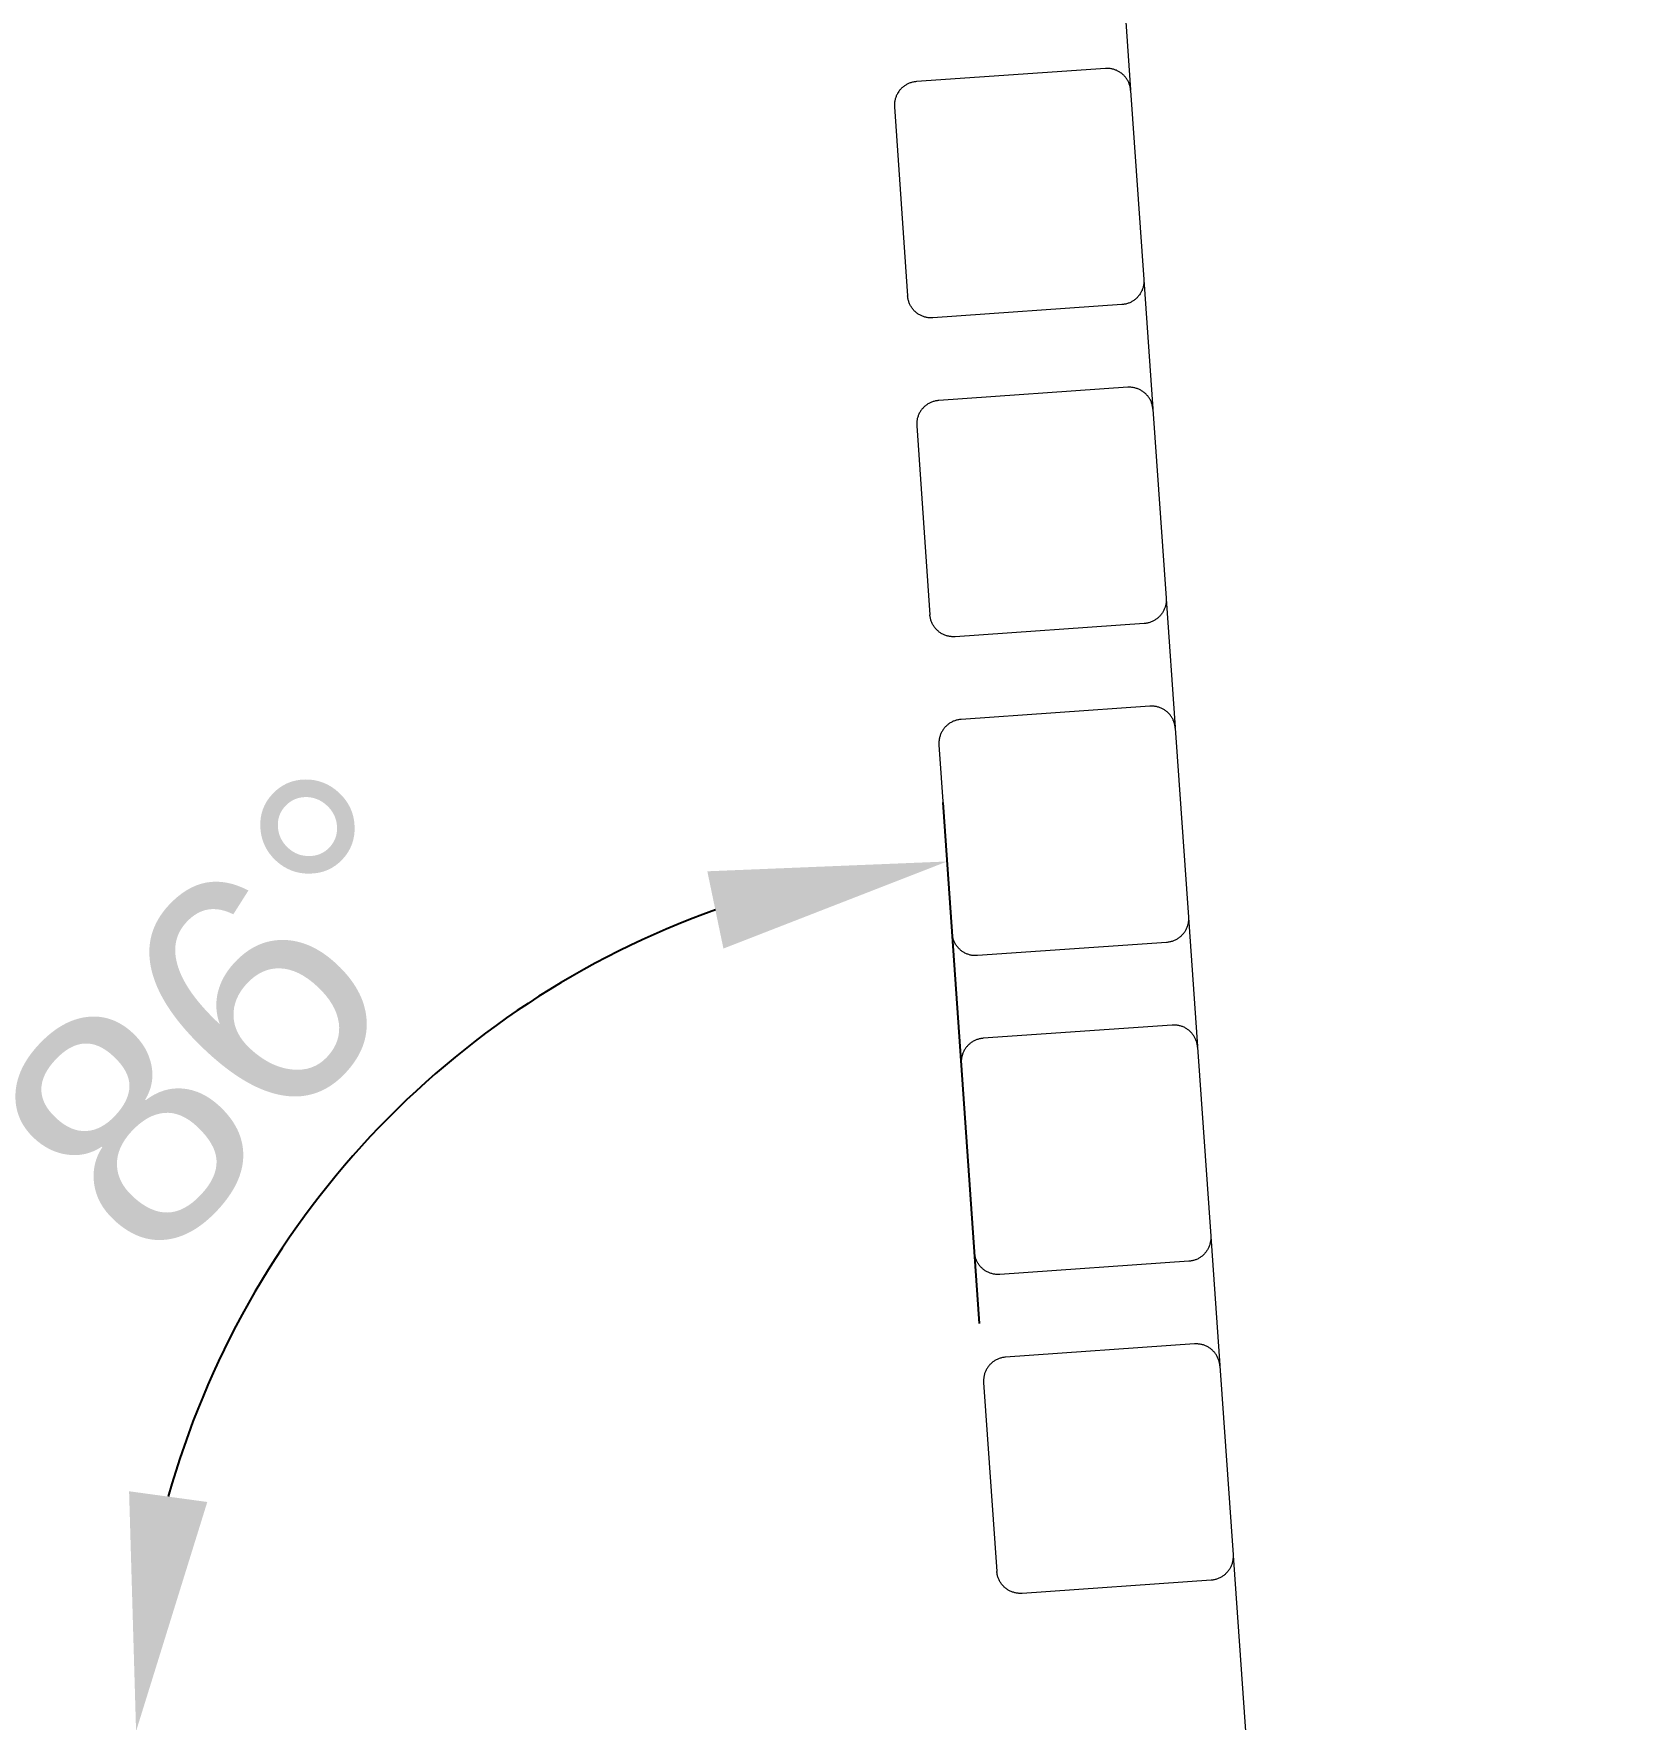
# Model space of a CAD drawing. Header units: millimetres. Extents: x -92 to 3826, y 8 to 2374.
# Drawn here: x 920 to 1190, y 1211 to 1495.7 of the extents above; entities that cross this region are included whole.
import ezdxf

# ---------------------------------------------------------------- set-up
doc = ezdxf.new("R2010")
doc.units = ezdxf.units.MM
doc.layers.add('ZANO_R', color=7, linetype='Continuous', lineweight=0)
doc.layers.add('ZANO_W', color=1, linetype='Continuous', lineweight=0)
doc.styles.add('Arial', font='arial.ttf')
doc.styles.get("Standard").update_dxf_attribs({"font": 'ARIALUNI.TTF'})
doc.dimstyles.new('pl i ang', dxfattribs={"dimtxt": 50, "dimasz": 50, "dimexe": 1.25, "dimexo": 0.625, "dimgap": 10, "dimtad": 1, "dimtoh": 1, "dimtxsty": 'Standard', "dimcen": 2.5, "dimclrd": 1, "dimclre": 1, "dimclrt": 1, "dimadec": 0, "dimazin": 0, "dimtfac": 1, "dimtmove": 0, "dimatfit": 3, "dimfxl": 1, "dimarcsym": 1})

# ---------------------------------------------------------------- blocks, each defined once
blk = doc.blocks.new('*D388')
at = {"layer": 'ZANO_W', "color": 1, "lineweight": -2}
blk.add_line((1079.71, 1277.83), (1073.56, 1365.83), dxfattribs=at)
blk.add_arc((1084.53, 1208.93), 147.28, 109.6091, 164.3909, dxfattribs=at)
at = {"layer": 'ZANO_W', "color": 1}
for points in [[(1036.46, 1341.15), (1033.74, 1354.2), (1074.25, 1355.86)], [(936.07, 1249.47), (949.28, 1247.66), (937.25, 1208.93)]]:
    blk.add_solid(points, dxfattribs=at)
at = {"layer": 'ZANO_W', "color": 1, "insert": (954.37, 1330.3), "char_height": 40, "attachment_point": 5, "rotation": 47, "style": 'Arial'}
blk.add_mtext('86%%d', dxfattribs=at)

msp = doc.modelspace()

# ---------------------------------------------------------------- linework, layer by layer
at = {"layer": 'ZANO_R'}
for p, q in [((1103.71, 1507.98), (1105.24, 1486.21)), ((1100.97, 1489.83), (1069.05, 1487.6)), ((1101.11, 1489.84), (1100.97, 1489.83)), ((1101.25, 1489.84), (1101.11, 1489.84)), ((1101.38, 1489.84), (1101.25, 1489.84)), ((1101.52, 1489.83), (1101.38, 1489.84)), ((1101.66, 1489.82), (1101.52, 1489.83)), ((1101.79, 1489.8), (1101.66, 1489.82)), ((1101.93, 1489.78), (1101.79, 1489.8)), ((1102.06, 1489.76), (1101.93, 1489.78)), ((1102.19, 1489.73), (1102.06, 1489.76)), ((1102.33, 1489.69), (1102.19, 1489.73)), ((1102.46, 1489.65), (1102.33, 1489.69)), ((1102.59, 1489.61), (1102.46, 1489.65)), ((1102.71, 1489.56), (1102.59, 1489.61)), ((1102.84, 1489.51), (1102.71, 1489.56)), ((1102.97, 1489.45), (1102.84, 1489.51)), ((1103.09, 1489.39), (1102.97, 1489.45)), ((1103.21, 1489.33), (1103.09, 1489.39)), ((1103.33, 1489.26), (1103.21, 1489.33)), ((1103.44, 1489.19), (1103.33, 1489.26)), ((1066.5, 1486.43), (1066.4, 1486.33)), ((1066.6, 1486.53), (1066.5, 1486.43)), ((1066.7, 1486.62), (1066.6, 1486.53)), ((1066.8, 1486.71), (1066.7, 1486.62)), ((1066.91, 1486.79), (1066.8, 1486.71)), ((1067.02, 1486.87), (1066.91, 1486.79)), ((1067.13, 1486.95), (1067.02, 1486.87)), ((1067.25, 1487.02), (1067.13, 1486.95)), ((1067.37, 1487.09), (1067.25, 1487.02)), ((1067.49, 1487.15), (1067.37, 1487.09)), ((1067.61, 1487.22), (1067.49, 1487.15)), ((1067.73, 1487.27), (1067.61, 1487.22)), ((1067.86, 1487.33), (1067.73, 1487.27)), ((1067.99, 1487.37), (1067.86, 1487.33)), ((1068.12, 1487.42), (1067.99, 1487.37)), ((1068.25, 1487.46), (1068.12, 1487.42)), ((1068.38, 1487.49), (1068.25, 1487.46)), ((1068.51, 1487.52), (1068.38, 1487.49)), ((1068.65, 1487.55), (1068.51, 1487.52)), ((1068.78, 1487.57), (1068.65, 1487.55)), ((1068.92, 1487.58), (1068.78, 1487.57)), ((1069.05, 1487.6), (1068.92, 1487.58)), ((1103.55, 1489.11), (1103.44, 1489.19)), ((1103.67, 1489.03), (1103.55, 1489.11)), ((1103.77, 1488.95), (1103.67, 1489.03)), ((1103.88, 1488.86), (1103.77, 1488.95)), ((1103.98, 1488.77), (1103.88, 1488.86)), ((1104.08, 1488.67), (1103.98, 1488.77)), ((1104.17, 1488.57), (1104.08, 1488.67)), ((1104.26, 1488.47), (1104.17, 1488.57)), ((1104.35, 1488.37), (1104.26, 1488.47)), ((1104.44, 1488.26), (1104.35, 1488.37)), ((1104.52, 1488.15), (1104.44, 1488.26)), ((1104.59, 1488.04), (1104.52, 1488.15)), ((1104.67, 1487.92), (1104.59, 1488.04)), ((1104.74, 1487.8), (1104.67, 1487.92)), ((1104.8, 1487.68), (1104.74, 1487.8)), ((1104.86, 1487.56), (1104.8, 1487.68)), ((1104.92, 1487.44), (1104.86, 1487.56)), ((1104.97, 1487.31), (1104.92, 1487.44)), ((1105.02, 1487.18), (1104.97, 1487.31)), ((1105.06, 1487.05), (1105.02, 1487.18)), ((1105.1, 1486.92), (1105.06, 1487.05)), ((1105.14, 1486.79), (1105.1, 1486.92)), ((1105.17, 1486.66), (1105.14, 1486.79)), ((1105.19, 1486.52), (1105.17, 1486.66)), ((1105.22, 1486.39), (1105.19, 1486.52)), ((1105.23, 1486.25), (1105.22, 1486.39)), ((1065.34, 1483.87), (1065.33, 1483.74)), ((1065.33, 1483.74), (1065.33, 1483.6)), ((1065.33, 1483.6), (1065.33, 1483.46)), ((1065.35, 1484.01), (1065.34, 1483.87)), ((1065.37, 1484.14), (1065.35, 1484.01)), ((1065.39, 1484.28), (1065.37, 1484.14)), ((1065.41, 1484.41), (1065.39, 1484.28)), ((1065.44, 1484.55), (1065.41, 1484.41)), ((1065.48, 1484.68), (1065.44, 1484.55)), ((1065.52, 1484.81), (1065.48, 1484.68)), ((1065.56, 1484.94), (1065.52, 1484.81)), ((1065.61, 1485.07), (1065.56, 1484.94)), ((1065.66, 1485.19), (1065.61, 1485.07)), ((1065.72, 1485.32), (1065.66, 1485.19)), ((1065.78, 1485.44), (1065.72, 1485.32)), ((1065.84, 1485.56), (1065.78, 1485.44)), ((1065.91, 1485.68), (1065.84, 1485.56)), ((1065.98, 1485.79), (1065.91, 1485.68)), ((1066.06, 1485.91), (1065.98, 1485.79)), ((1066.14, 1486.02), (1066.06, 1485.91)), ((1066.22, 1486.13), (1066.14, 1486.02)), ((1066.31, 1486.23), (1066.22, 1486.13)), ((1066.4, 1486.33), (1066.31, 1486.23)), ((1105.24, 1486.12), (1105.23, 1486.25)), ((1105.24, 1486.12), (1107.48, 1454.2)), ((1065.33, 1483.46), (1065.34, 1483.33)), ((1065.34, 1483.33), (1067.57, 1451.41)), ((1107.1, 1452.2), (1107.04, 1452.08)), ((1107.16, 1452.33), (1107.1, 1452.2)), ((1107.21, 1452.45), (1107.16, 1452.33)), ((1107.26, 1452.58), (1107.21, 1452.45)), ((1107.3, 1452.71), (1107.26, 1452.58)), ((1107.34, 1452.84), (1107.3, 1452.71)), ((1107.37, 1452.98), (1107.34, 1452.84)), ((1107.4, 1453.11), (1107.37, 1452.98)), ((1107.43, 1453.24), (1107.4, 1453.11)), ((1107.45, 1453.38), (1107.43, 1453.24)), ((1107.46, 1453.51), (1107.45, 1453.38)), ((1107.48, 1453.65), (1107.46, 1453.51)), ((1107.48, 1454.2), (1107.48, 1454.06)), ((1107.48, 1454.11), (1109, 1432.34)), ((1107.48, 1454.06), (1107.49, 1453.92)), ((1107.49, 1453.92), (1107.48, 1453.79)), ((1107.48, 1453.79), (1107.48, 1453.65)), ((1067.58, 1451.27), (1067.57, 1451.41)), ((1067.6, 1451.13), (1067.58, 1451.27)), ((1067.62, 1451), (1067.6, 1451.13)), ((1067.65, 1450.86), (1067.62, 1451)), ((1067.68, 1450.73), (1067.65, 1450.86)), ((1067.71, 1450.6), (1067.68, 1450.73)), ((1067.75, 1450.47), (1067.71, 1450.6)), ((1067.8, 1450.34), (1067.75, 1450.47)), ((1067.84, 1450.21), (1067.8, 1450.34)), ((1067.9, 1450.08), (1067.84, 1450.21)), ((1067.95, 1449.96), (1067.9, 1450.08)), ((1068.01, 1449.84), (1067.95, 1449.96)), ((1068.08, 1449.72), (1068.01, 1449.84)), ((1068.15, 1449.6), (1068.08, 1449.72)), ((1068.22, 1449.49), (1068.15, 1449.6)), ((1068.3, 1449.37), (1068.22, 1449.49)), ((1068.38, 1449.26), (1068.3, 1449.37)), ((1103.76, 1449.93), (1071.84, 1447.69)), ((1103.9, 1449.94), (1103.76, 1449.93)), ((1104.04, 1449.95), (1103.9, 1449.94)), ((1104.17, 1449.98), (1104.04, 1449.95)), ((1104.31, 1450), (1104.17, 1449.98)), ((1104.44, 1450.03), (1104.31, 1450)), ((1104.57, 1450.07), (1104.44, 1450.03)), ((1104.7, 1450.11), (1104.57, 1450.07)), ((1104.83, 1450.15), (1104.7, 1450.11)), ((1104.96, 1450.2), (1104.83, 1450.15)), ((1105.08, 1450.25), (1104.96, 1450.2)), ((1105.21, 1450.31), (1105.08, 1450.25)), ((1105.33, 1450.37), (1105.21, 1450.31)), ((1105.45, 1450.43), (1105.33, 1450.37)), ((1105.57, 1450.5), (1105.45, 1450.43)), ((1105.68, 1450.57), (1105.57, 1450.5)), ((1105.8, 1450.65), (1105.68, 1450.57)), ((1105.91, 1450.73), (1105.8, 1450.65)), ((1106.01, 1450.82), (1105.91, 1450.73)), ((1106.12, 1450.91), (1106.01, 1450.82)), ((1106.22, 1451), (1106.12, 1450.91)), ((1106.32, 1451.09), (1106.22, 1451)), ((1106.41, 1451.19), (1106.32, 1451.09)), ((1106.5, 1451.29), (1106.41, 1451.19)), ((1106.59, 1451.4), (1106.5, 1451.29)), ((1106.68, 1451.5), (1106.59, 1451.4)), ((1106.76, 1451.61), (1106.68, 1451.5)), ((1106.83, 1451.73), (1106.76, 1451.61)), ((1106.91, 1451.84), (1106.83, 1451.73)), ((1106.97, 1451.96), (1106.91, 1451.84)), ((1107.04, 1452.08), (1106.97, 1451.96)), ((1068.46, 1449.16), (1068.38, 1449.26)), ((1068.55, 1449.05), (1068.46, 1449.16)), ((1068.64, 1448.95), (1068.55, 1449.05)), ((1068.74, 1448.85), (1068.64, 1448.95)), ((1068.84, 1448.76), (1068.74, 1448.85)), ((1068.94, 1448.67), (1068.84, 1448.76)), ((1069.04, 1448.58), (1068.94, 1448.67)), ((1069.15, 1448.49), (1069.04, 1448.58)), ((1069.26, 1448.41), (1069.15, 1448.49)), ((1069.37, 1448.34), (1069.26, 1448.41)), ((1069.49, 1448.26), (1069.37, 1448.34)), ((1069.61, 1448.19), (1069.49, 1448.26)), ((1069.73, 1448.13), (1069.61, 1448.19)), ((1069.85, 1448.07), (1069.73, 1448.13)), ((1069.98, 1448.01), (1069.85, 1448.07)), ((1070.1, 1447.96), (1069.98, 1448.01)), ((1070.23, 1447.91), (1070.1, 1447.96)), ((1070.36, 1447.87), (1070.23, 1447.91)), ((1070.49, 1447.83), (1070.36, 1447.87)), ((1070.62, 1447.8), (1070.49, 1447.83)), ((1070.76, 1447.77), (1070.62, 1447.8)), ((1070.89, 1447.74), (1070.76, 1447.77)), ((1071.02, 1447.72), (1070.89, 1447.74)), ((1071.16, 1447.7), (1071.02, 1447.72)), ((1071.3, 1447.69), (1071.16, 1447.7)), ((1071.43, 1447.69), (1071.3, 1447.69)), ((1071.57, 1447.68), (1071.43, 1447.69)), ((1071.71, 1447.69), (1071.57, 1447.68)), ((1071.84, 1447.69), (1071.71, 1447.69)), ((1104.74, 1435.96), (1072.82, 1433.73)), ((1104.88, 1435.97), (1104.74, 1435.96)), ((1105.01, 1435.97), (1104.88, 1435.97)), ((1105.15, 1435.97), (1105.01, 1435.97)), ((1105.29, 1435.96), (1105.15, 1435.97)), ((1105.42, 1435.95), (1105.29, 1435.96)), ((1105.56, 1435.93), (1105.42, 1435.95)), ((1105.69, 1435.91), (1105.56, 1435.93)), ((1105.83, 1435.89), (1105.69, 1435.91)), ((1105.96, 1435.86), (1105.83, 1435.89)), ((1106.09, 1435.82), (1105.96, 1435.86)), ((1106.22, 1435.78), (1106.09, 1435.82)), ((1106.35, 1435.74), (1106.22, 1435.78)), ((1106.48, 1435.69), (1106.35, 1435.74)), ((1106.61, 1435.64), (1106.48, 1435.69)), ((1106.73, 1435.58), (1106.61, 1435.64)), ((1106.85, 1435.52), (1106.73, 1435.58)), ((1106.98, 1435.46), (1106.85, 1435.52)), ((1107.09, 1435.39), (1106.98, 1435.46)), ((1107.21, 1435.32), (1107.09, 1435.39)), ((1107.32, 1435.24), (1107.21, 1435.32)), ((1107.43, 1435.16), (1107.32, 1435.24)), ((1107.54, 1435.08), (1107.43, 1435.16)), ((1070.08, 1432.36), (1069.99, 1432.26)), ((1070.17, 1432.46), (1070.08, 1432.36)), ((1070.27, 1432.56), (1070.17, 1432.46)), ((1070.36, 1432.66), (1070.27, 1432.56)), ((1070.46, 1432.75), (1070.36, 1432.66)), ((1070.57, 1432.84), (1070.46, 1432.75)), ((1070.68, 1432.92), (1070.57, 1432.84)), ((1070.79, 1433), (1070.68, 1432.92)), ((1070.9, 1433.08), (1070.79, 1433)), ((1071.01, 1433.15), (1070.9, 1433.08)), ((1071.13, 1433.22), (1071.01, 1433.15)), ((1071.25, 1433.29), (1071.13, 1433.22)), ((1071.37, 1433.35), (1071.25, 1433.29)), ((1071.5, 1433.4), (1071.37, 1433.35)), ((1071.62, 1433.46), (1071.5, 1433.4)), ((1071.75, 1433.5), (1071.62, 1433.46)), ((1071.88, 1433.55), (1071.75, 1433.5)), ((1072.01, 1433.59), (1071.88, 1433.55)), ((1072.14, 1433.62), (1072.01, 1433.59)), ((1072.28, 1433.65), (1072.14, 1433.62)), ((1072.41, 1433.68), (1072.28, 1433.65)), ((1072.55, 1433.7), (1072.41, 1433.68)), ((1072.68, 1433.72), (1072.55, 1433.7)), ((1072.82, 1433.73), (1072.68, 1433.72)), ((1107.64, 1434.99), (1107.54, 1435.08)), ((1107.75, 1434.9), (1107.64, 1434.99)), ((1107.84, 1434.8), (1107.75, 1434.9)), ((1107.94, 1434.7), (1107.84, 1434.8)), ((1108.03, 1434.6), (1107.94, 1434.7)), ((1108.12, 1434.5), (1108.03, 1434.6)), ((1108.2, 1434.39), (1108.12, 1434.5)), ((1108.28, 1434.28), (1108.2, 1434.39)), ((1108.36, 1434.17), (1108.28, 1434.28)), ((1108.43, 1434.05), (1108.36, 1434.17)), ((1108.5, 1433.94), (1108.43, 1434.05)), ((1108.57, 1433.82), (1108.5, 1433.94)), ((1108.63, 1433.69), (1108.57, 1433.82)), ((1108.69, 1433.57), (1108.63, 1433.69)), ((1108.74, 1433.44), (1108.69, 1433.57)), ((1108.79, 1433.32), (1108.74, 1433.44)), ((1108.83, 1433.19), (1108.79, 1433.32)), ((1108.87, 1433.05), (1108.83, 1433.19)), ((1108.9, 1432.92), (1108.87, 1433.05)), ((1108.94, 1432.79), (1108.9, 1432.92)), ((1108.96, 1432.66), (1108.94, 1432.79)), ((1108.98, 1432.52), (1108.96, 1432.66)), ((1109, 1432.38), (1108.98, 1432.52)), ((1109.01, 1432.25), (1109, 1432.38)), ((1069.11, 1430), (1069.1, 1429.87)), ((1069.1, 1429.87), (1069.1, 1429.73)), ((1069.1, 1429.73), (1069.1, 1429.6)), ((1069.1, 1429.6), (1069.11, 1429.46)), ((1069.12, 1430.14), (1069.11, 1430)), ((1069.11, 1429.46), (1071.34, 1397.54)), ((1069.13, 1430.28), (1069.12, 1430.14)), ((1069.16, 1430.41), (1069.13, 1430.28)), ((1069.18, 1430.55), (1069.16, 1430.41)), ((1069.21, 1430.68), (1069.18, 1430.55)), ((1069.24, 1430.81), (1069.21, 1430.68)), ((1069.28, 1430.94), (1069.24, 1430.81)), ((1069.33, 1431.07), (1069.28, 1430.94)), ((1069.37, 1431.2), (1069.33, 1431.07)), ((1069.43, 1431.33), (1069.37, 1431.2)), ((1069.48, 1431.45), (1069.43, 1431.33)), ((1069.54, 1431.57), (1069.48, 1431.45)), ((1069.61, 1431.69), (1069.54, 1431.57)), ((1069.68, 1431.81), (1069.61, 1431.69)), ((1069.75, 1431.93), (1069.68, 1431.81)), ((1069.83, 1432.04), (1069.75, 1431.93)), ((1069.91, 1432.15), (1069.83, 1432.04)), ((1069.99, 1432.26), (1069.91, 1432.15)), ((1109.01, 1432.25), (1111.24, 1400.33)), ((1110.81, 1398.21), (1110.74, 1398.09)), ((1110.87, 1398.34), (1110.81, 1398.21)), ((1110.92, 1398.46), (1110.87, 1398.34)), ((1110.98, 1398.59), (1110.92, 1398.46)), ((1111.02, 1398.71), (1110.98, 1398.59)), ((1111.07, 1398.84), (1111.02, 1398.71)), ((1111.11, 1398.97), (1111.07, 1398.84)), ((1111.14, 1399.11), (1111.11, 1398.97)), ((1111.17, 1399.24), (1111.14, 1399.11)), ((1111.2, 1399.37), (1111.17, 1399.24)), ((1111.22, 1399.51), (1111.2, 1399.37)), ((1111.23, 1399.64), (1111.22, 1399.51)), ((1111.24, 1399.78), (1111.23, 1399.64)), ((1111.24, 1400.33), (1111.25, 1400.19)), ((1111.25, 1399.92), (1111.24, 1399.78)), ((1111.25, 1400.24), (1112.77, 1378.47)), ((1111.25, 1400.19), (1111.25, 1400.05)), ((1111.25, 1400.05), (1111.25, 1399.92)), ((1071.35, 1397.4), (1071.34, 1397.54)), ((1071.37, 1397.26), (1071.35, 1397.4)), ((1071.39, 1397.13), (1071.37, 1397.26)), ((1071.42, 1397), (1071.39, 1397.13)), ((1071.45, 1396.86), (1071.42, 1397)), ((1071.48, 1396.73), (1071.45, 1396.86)), ((1071.52, 1396.6), (1071.48, 1396.73)), ((1071.56, 1396.47), (1071.52, 1396.6)), ((1071.61, 1396.34), (1071.56, 1396.47)), ((1071.66, 1396.22), (1071.61, 1396.34)), ((1071.72, 1396.09), (1071.66, 1396.22)), ((1071.78, 1395.97), (1071.72, 1396.09)), ((1071.85, 1395.85), (1071.78, 1395.97)), ((1071.92, 1395.73), (1071.85, 1395.85)), ((1071.99, 1395.62), (1071.92, 1395.73)), ((1072.07, 1395.5), (1071.99, 1395.62)), ((1072.15, 1395.39), (1072.07, 1395.5)), ((1072.23, 1395.29), (1072.15, 1395.39)), ((1072.32, 1395.18), (1072.23, 1395.29)), ((1107.53, 1396.06), (1075.61, 1393.83)), ((1107.67, 1396.07), (1107.53, 1396.06)), ((1107.8, 1396.09), (1107.67, 1396.07)), ((1107.94, 1396.11), (1107.8, 1396.09)), ((1108.07, 1396.13), (1107.94, 1396.11)), ((1108.21, 1396.16), (1108.07, 1396.13)), ((1108.34, 1396.2), (1108.21, 1396.16)), ((1108.47, 1396.24), (1108.34, 1396.2)), ((1108.6, 1396.28), (1108.47, 1396.24)), ((1108.73, 1396.33), (1108.6, 1396.28)), ((1108.85, 1396.38), (1108.73, 1396.33)), ((1108.98, 1396.44), (1108.85, 1396.38)), ((1109.1, 1396.5), (1108.98, 1396.44)), ((1109.22, 1396.56), (1109.1, 1396.5)), ((1109.34, 1396.63), (1109.22, 1396.56)), ((1109.45, 1396.71), (1109.34, 1396.63)), ((1109.56, 1396.78), (1109.45, 1396.71)), ((1109.67, 1396.86), (1109.56, 1396.78)), ((1109.78, 1396.95), (1109.67, 1396.86)), ((1109.89, 1397.04), (1109.78, 1396.95)), ((1109.99, 1397.13), (1109.89, 1397.04)), ((1110.08, 1397.22), (1109.99, 1397.13)), ((1110.18, 1397.32), (1110.08, 1397.22)), ((1110.27, 1397.42), (1110.18, 1397.32)), ((1110.36, 1397.53), (1110.27, 1397.42)), ((1110.44, 1397.64), (1110.36, 1397.53)), ((1110.52, 1397.75), (1110.44, 1397.64)), ((1110.6, 1397.86), (1110.52, 1397.75)), ((1110.67, 1397.97), (1110.6, 1397.86)), ((1110.74, 1398.09), (1110.67, 1397.97)), ((1072.41, 1395.08), (1072.32, 1395.18)), ((1072.51, 1394.98), (1072.41, 1395.08)), ((1072.6, 1394.89), (1072.51, 1394.98)), ((1072.71, 1394.8), (1072.6, 1394.89)), ((1072.81, 1394.71), (1072.71, 1394.8)), ((1072.92, 1394.62), (1072.81, 1394.71)), ((1073.03, 1394.54), (1072.92, 1394.62)), ((1073.14, 1394.47), (1073.03, 1394.54)), ((1073.26, 1394.39), (1073.14, 1394.47)), ((1073.37, 1394.33), (1073.26, 1394.39)), ((1073.5, 1394.26), (1073.37, 1394.33)), ((1073.62, 1394.2), (1073.5, 1394.26)), ((1073.74, 1394.14), (1073.62, 1394.2)), ((1073.87, 1394.09), (1073.74, 1394.14)), ((1074, 1394.04), (1073.87, 1394.09)), ((1074.13, 1394), (1074, 1394.04)), ((1074.26, 1393.96), (1074.13, 1394)), ((1074.39, 1393.93), (1074.26, 1393.96)), ((1074.52, 1393.9), (1074.39, 1393.93)), ((1074.66, 1393.87), (1074.52, 1393.9)), ((1074.79, 1393.85), (1074.66, 1393.87)), ((1074.93, 1393.84), (1074.79, 1393.85)), ((1075.06, 1393.82), (1074.93, 1393.84)), ((1075.2, 1393.82), (1075.06, 1393.82)), ((1075.34, 1393.82), (1075.2, 1393.82)), ((1075.47, 1393.82), (1075.34, 1393.82)), ((1075.61, 1393.83), (1075.47, 1393.82)), ((1108.51, 1382.09), (1076.59, 1379.86)), ((1108.64, 1382.1), (1108.51, 1382.09)), ((1108.78, 1382.1), (1108.64, 1382.1)), ((1108.92, 1382.1), (1108.78, 1382.1)), ((1109.05, 1382.09), (1108.92, 1382.1)), ((1109.19, 1382.08), (1109.05, 1382.09)), ((1109.33, 1382.06), (1109.19, 1382.08)), ((1109.46, 1382.04), (1109.33, 1382.06)), ((1109.59, 1382.02), (1109.46, 1382.04)), ((1109.73, 1381.99), (1109.59, 1382.02)), ((1109.86, 1381.95), (1109.73, 1381.99)), ((1109.99, 1381.92), (1109.86, 1381.95)), ((1110.12, 1381.87), (1109.99, 1381.92)), ((1110.25, 1381.82), (1110.12, 1381.87)), ((1110.37, 1381.77), (1110.25, 1381.82)), ((1110.5, 1381.72), (1110.37, 1381.77)), ((1110.62, 1381.66), (1110.5, 1381.72)), ((1110.74, 1381.59), (1110.62, 1381.66)), ((1110.86, 1381.52), (1110.74, 1381.59)), ((1110.98, 1381.45), (1110.86, 1381.52)), ((1111.09, 1381.37), (1110.98, 1381.45)), ((1111.2, 1381.29), (1111.09, 1381.37)), ((1111.31, 1381.21), (1111.2, 1381.29)), ((1111.41, 1381.12), (1111.31, 1381.21)), ((1111.51, 1381.03), (1111.41, 1381.12)), ((1111.61, 1380.93), (1111.51, 1381.03)), ((1073.59, 1378.17), (1073.52, 1378.06)), ((1073.67, 1378.28), (1073.59, 1378.17)), ((1073.76, 1378.39), (1073.67, 1378.28)), ((1073.85, 1378.49), (1073.76, 1378.39)), ((1073.94, 1378.59), (1073.85, 1378.49)), ((1074.03, 1378.69), (1073.94, 1378.59)), ((1074.13, 1378.79), (1074.03, 1378.69)), ((1074.23, 1378.88), (1074.13, 1378.79)), ((1074.34, 1378.97), (1074.23, 1378.88)), ((1074.44, 1379.05), (1074.34, 1378.97)), ((1074.55, 1379.13), (1074.44, 1379.05)), ((1074.67, 1379.21), (1074.55, 1379.13)), ((1074.78, 1379.28), (1074.67, 1379.21)), ((1074.9, 1379.35), (1074.78, 1379.28)), ((1075.02, 1379.42), (1074.9, 1379.35)), ((1075.14, 1379.48), (1075.02, 1379.42)), ((1075.27, 1379.54), (1075.14, 1379.48)), ((1075.39, 1379.59), (1075.27, 1379.54)), ((1075.52, 1379.64), (1075.39, 1379.59)), ((1075.65, 1379.68), (1075.52, 1379.64)), ((1075.78, 1379.72), (1075.65, 1379.68)), ((1075.91, 1379.75), (1075.78, 1379.72)), ((1076.05, 1379.78), (1075.91, 1379.75)), ((1076.18, 1379.81), (1076.05, 1379.78)), ((1076.31, 1379.83), (1076.18, 1379.81)), ((1076.45, 1379.85), (1076.31, 1379.83)), ((1076.59, 1379.86), (1076.45, 1379.85)), ((1111.71, 1380.84), (1111.61, 1380.93)), ((1111.8, 1380.73), (1111.71, 1380.84)), ((1111.89, 1380.63), (1111.8, 1380.73)), ((1111.97, 1380.52), (1111.89, 1380.63)), ((1112.05, 1380.41), (1111.97, 1380.52)), ((1112.13, 1380.3), (1112.05, 1380.41)), ((1112.2, 1380.18), (1112.13, 1380.3)), ((1112.27, 1380.07), (1112.2, 1380.18)), ((1112.34, 1379.95), (1112.27, 1380.07)), ((1112.4, 1379.82), (1112.34, 1379.95)), ((1112.45, 1379.7), (1112.4, 1379.82)), ((1112.51, 1379.57), (1112.45, 1379.7)), ((1112.55, 1379.45), (1112.51, 1379.57)), ((1112.6, 1379.32), (1112.55, 1379.45)), ((1112.64, 1379.19), (1112.6, 1379.32)), ((1112.67, 1379.05), (1112.64, 1379.19)), ((1112.7, 1378.92), (1112.67, 1379.05)), ((1112.73, 1378.79), (1112.7, 1378.92)), ((1112.75, 1378.65), (1112.73, 1378.79)), ((1112.77, 1378.52), (1112.75, 1378.65)), ((1112.78, 1378.38), (1112.77, 1378.52)), ((1112.78, 1378.38), (1115.01, 1346.46)), ((1072.87, 1376), (1072.86, 1375.86)), ((1072.86, 1375.86), (1072.87, 1375.73)), ((1072.89, 1376.27), (1072.87, 1376.14)), ((1072.87, 1376.14), (1072.87, 1376)), ((1072.87, 1375.73), (1072.87, 1375.59)), ((1072.87, 1375.59), (1075.11, 1343.67)), ((1072.9, 1376.41), (1072.89, 1376.27)), ((1072.92, 1376.54), (1072.9, 1376.41)), ((1072.95, 1376.68), (1072.92, 1376.54)), ((1072.98, 1376.81), (1072.95, 1376.68)), ((1073.01, 1376.94), (1072.98, 1376.81)), ((1073.05, 1377.07), (1073.01, 1376.94)), ((1073.09, 1377.2), (1073.05, 1377.07)), ((1073.14, 1377.33), (1073.09, 1377.2)), ((1073.19, 1377.46), (1073.14, 1377.33)), ((1073.25, 1377.58), (1073.19, 1377.46)), ((1073.31, 1377.7), (1073.25, 1377.58)), ((1073.38, 1377.82), (1073.31, 1377.7)), ((1073.44, 1377.94), (1073.38, 1377.82)), ((1073.52, 1378.06), (1073.44, 1377.94)), ((1114.44, 1344.11), (1114.37, 1343.99)), ((1114.51, 1344.22), (1114.44, 1344.11)), ((1114.57, 1344.34), (1114.51, 1344.22)), ((1114.63, 1344.47), (1114.57, 1344.34)), ((1114.69, 1344.59), (1114.63, 1344.47)), ((1114.74, 1344.72), (1114.69, 1344.59)), ((1114.79, 1344.85), (1114.74, 1344.72)), ((1114.83, 1344.98), (1114.79, 1344.85)), ((1114.87, 1345.11), (1114.83, 1344.98)), ((1114.91, 1345.24), (1114.87, 1345.11)), ((1114.94, 1345.37), (1114.91, 1345.24)), ((1114.96, 1345.51), (1114.94, 1345.37)), ((1114.98, 1345.64), (1114.96, 1345.51)), ((1115, 1345.78), (1114.98, 1345.64)), ((1115.01, 1345.91), (1115, 1345.78)), ((1115.01, 1346.46), (1115.02, 1346.32)), ((1115.02, 1346.05), (1115.01, 1345.91)), ((1115.02, 1346.37), (1116.54, 1324.6)), ((1115.02, 1346.32), (1115.02, 1346.19)), ((1115.02, 1346.19), (1115.02, 1346.05)), ((1075.12, 1343.53), (1075.11, 1343.67)), ((1075.14, 1343.4), (1075.12, 1343.53)), ((1075.16, 1343.26), (1075.14, 1343.4)), ((1075.18, 1343.13), (1075.16, 1343.26)), ((1075.21, 1342.99), (1075.18, 1343.13)), ((1075.25, 1342.86), (1075.21, 1342.99)), ((1075.29, 1342.73), (1075.25, 1342.86)), ((1075.33, 1342.6), (1075.29, 1342.73)), ((1075.38, 1342.47), (1075.33, 1342.6)), ((1075.43, 1342.35), (1075.38, 1342.47)), ((1075.49, 1342.22), (1075.43, 1342.35)), ((1075.55, 1342.1), (1075.49, 1342.22)), ((1075.61, 1341.98), (1075.55, 1342.1)), ((1075.68, 1341.86), (1075.61, 1341.98)), ((1075.76, 1341.75), (1075.68, 1341.86)), ((1075.83, 1341.64), (1075.76, 1341.75)), ((1075.91, 1341.53), (1075.83, 1341.64)), ((1076, 1341.42), (1075.91, 1341.53)), ((1076.09, 1341.31), (1076, 1341.42)), ((1076.18, 1341.21), (1076.09, 1341.31)), ((1076.27, 1341.11), (1076.18, 1341.21)), ((1111.3, 1342.19), (1079.38, 1339.96)), ((1111.43, 1342.2), (1111.3, 1342.19)), ((1111.57, 1342.22), (1111.43, 1342.2)), ((1111.7, 1342.24), (1111.57, 1342.22)), ((1111.84, 1342.26), (1111.7, 1342.24)), ((1111.97, 1342.29), (1111.84, 1342.26)), ((1112.1, 1342.33), (1111.97, 1342.29)), ((1112.23, 1342.37), (1112.1, 1342.33)), ((1112.36, 1342.41), (1112.23, 1342.37)), ((1112.49, 1342.46), (1112.36, 1342.41)), ((1112.62, 1342.51), (1112.49, 1342.46)), ((1112.74, 1342.57), (1112.62, 1342.51)), ((1112.86, 1342.63), (1112.74, 1342.57)), ((1112.98, 1342.7), (1112.86, 1342.63)), ((1113.1, 1342.76), (1112.98, 1342.7)), ((1113.22, 1342.84), (1113.1, 1342.76)), ((1113.33, 1342.91), (1113.22, 1342.84)), ((1113.44, 1343), (1113.33, 1342.91)), ((1113.55, 1343.08), (1113.44, 1343)), ((1113.65, 1343.17), (1113.55, 1343.08)), ((1113.75, 1343.26), (1113.65, 1343.17)), ((1113.85, 1343.36), (1113.75, 1343.26)), ((1113.95, 1343.45), (1113.85, 1343.36)), ((1114.04, 1343.56), (1113.95, 1343.45)), ((1114.13, 1343.66), (1114.04, 1343.56)), ((1114.21, 1343.77), (1114.13, 1343.66)), ((1114.29, 1343.88), (1114.21, 1343.77)), ((1114.37, 1343.99), (1114.29, 1343.88)), ((1076.37, 1341.02), (1076.27, 1341.11)), ((1076.47, 1340.93), (1076.37, 1341.02)), ((1076.58, 1340.84), (1076.47, 1340.93)), ((1076.68, 1340.76), (1076.58, 1340.84)), ((1076.8, 1340.68), (1076.68, 1340.76)), ((1076.91, 1340.6), (1076.8, 1340.68)), ((1077.02, 1340.53), (1076.91, 1340.6)), ((1077.14, 1340.46), (1077.02, 1340.53)), ((1077.26, 1340.39), (1077.14, 1340.46)), ((1077.38, 1340.33), (1077.26, 1340.39)), ((1077.51, 1340.28), (1077.38, 1340.33)), ((1077.64, 1340.22), (1077.51, 1340.28)), ((1077.76, 1340.18), (1077.64, 1340.22)), ((1077.89, 1340.13), (1077.76, 1340.18)), ((1078.02, 1340.09), (1077.89, 1340.13)), ((1078.16, 1340.06), (1078.02, 1340.09)), ((1078.29, 1340.03), (1078.16, 1340.06)), ((1078.42, 1340), (1078.29, 1340.03)), ((1078.56, 1339.98), (1078.42, 1340)), ((1078.69, 1339.97), (1078.56, 1339.98)), ((1078.83, 1339.96), (1078.69, 1339.97)), ((1078.97, 1339.95), (1078.83, 1339.96)), ((1079.1, 1339.95), (1078.97, 1339.95)), ((1079.24, 1339.95), (1079.1, 1339.95)), ((1079.38, 1339.96), (1079.24, 1339.95)), ((1112.27, 1328.22), (1080.35, 1325.99)), ((1112.41, 1328.23), (1112.27, 1328.22)), ((1112.55, 1328.23), (1112.41, 1328.23)), ((1112.68, 1328.23), (1112.55, 1328.23)), ((1112.82, 1328.22), (1112.68, 1328.23)), ((1112.96, 1328.21), (1112.82, 1328.22)), ((1113.09, 1328.2), (1112.96, 1328.21)), ((1113.23, 1328.18), (1113.09, 1328.2)), ((1113.36, 1328.15), (1113.23, 1328.18)), ((1113.49, 1328.12), (1113.36, 1328.15)), ((1113.63, 1328.09), (1113.49, 1328.12)), ((1113.76, 1328.05), (1113.63, 1328.09)), ((1113.89, 1328), (1113.76, 1328.05)), ((1114.02, 1327.96), (1113.89, 1328)), ((1114.14, 1327.9), (1114.02, 1327.96)), ((1114.27, 1327.85), (1114.14, 1327.9)), ((1114.39, 1327.79), (1114.27, 1327.85)), ((1114.51, 1327.72), (1114.39, 1327.79)), ((1114.63, 1327.65), (1114.51, 1327.72)), ((1114.74, 1327.58), (1114.63, 1327.65)), ((1114.86, 1327.5), (1114.74, 1327.58)), ((1114.97, 1327.42), (1114.86, 1327.5)), ((1115.07, 1327.34), (1114.97, 1327.42)), ((1115.18, 1327.25), (1115.07, 1327.34)), ((1115.28, 1327.16), (1115.18, 1327.25)), ((1115.38, 1327.07), (1115.28, 1327.16)), ((1115.47, 1326.97), (1115.38, 1327.07)), ((1115.56, 1326.87), (1115.47, 1326.97)), ((1077.21, 1324.07), (1077.14, 1323.96)), ((1077.28, 1324.19), (1077.21, 1324.07)), ((1077.36, 1324.3), (1077.28, 1324.19)), ((1077.44, 1324.41), (1077.36, 1324.3)), ((1077.52, 1324.52), (1077.44, 1324.41)), ((1077.61, 1324.62), (1077.52, 1324.52)), ((1077.7, 1324.73), (1077.61, 1324.62)), ((1077.8, 1324.82), (1077.7, 1324.73)), ((1077.9, 1324.92), (1077.8, 1324.82)), ((1078, 1325.01), (1077.9, 1324.92)), ((1078.1, 1325.1), (1078, 1325.01)), ((1078.21, 1325.18), (1078.1, 1325.1)), ((1078.32, 1325.27), (1078.21, 1325.18)), ((1078.43, 1325.34), (1078.32, 1325.27)), ((1078.55, 1325.42), (1078.43, 1325.34)), ((1078.67, 1325.48), (1078.55, 1325.42)), ((1078.79, 1325.55), (1078.67, 1325.48)), ((1078.91, 1325.61), (1078.79, 1325.55)), ((1079.03, 1325.67), (1078.91, 1325.61)), ((1079.16, 1325.72), (1079.03, 1325.67)), ((1079.29, 1325.77), (1079.16, 1325.72)), ((1079.42, 1325.81), (1079.29, 1325.77)), ((1079.55, 1325.85), (1079.42, 1325.81)), ((1079.68, 1325.89), (1079.55, 1325.85)), ((1079.81, 1325.92), (1079.68, 1325.89)), ((1079.95, 1325.94), (1079.81, 1325.92)), ((1080.08, 1325.96), (1079.95, 1325.94)), ((1080.22, 1325.98), (1080.08, 1325.96)), ((1080.35, 1325.99), (1080.22, 1325.98)), ((1115.65, 1326.76), (1115.56, 1326.87)), ((1115.74, 1326.65), (1115.65, 1326.76)), ((1115.82, 1326.54), (1115.74, 1326.65)), ((1115.9, 1326.43), (1115.82, 1326.54)), ((1115.97, 1326.32), (1115.9, 1326.43)), ((1116.04, 1326.2), (1115.97, 1326.32)), ((1116.1, 1326.08), (1116.04, 1326.2)), ((1116.16, 1325.96), (1116.1, 1326.08)), ((1116.22, 1325.83), (1116.16, 1325.96)), ((1116.27, 1325.71), (1116.22, 1325.83)), ((1116.32, 1325.58), (1116.27, 1325.71)), ((1116.36, 1325.45), (1116.32, 1325.58)), ((1116.4, 1325.32), (1116.36, 1325.45)), ((1116.44, 1325.19), (1116.4, 1325.32)), ((1116.47, 1325.05), (1116.44, 1325.19)), ((1116.49, 1324.92), (1116.47, 1325.05)), ((1116.52, 1324.78), (1116.49, 1324.92)), ((1116.53, 1324.65), (1116.52, 1324.78)), ((1116.54, 1324.51), (1116.53, 1324.65)), ((1116.54, 1324.51), (1118.78, 1292.59)), ((1076.64, 1322.27), (1076.63, 1322.13)), ((1076.63, 1322.13), (1076.63, 1321.99)), ((1076.63, 1321.99), (1076.63, 1321.86)), ((1076.63, 1321.86), (1076.64, 1321.72)), ((1076.65, 1322.4), (1076.64, 1322.27)), ((1076.64, 1321.72), (1078.87, 1289.8)), ((1076.67, 1322.54), (1076.65, 1322.4)), ((1076.69, 1322.67), (1076.67, 1322.54)), ((1076.71, 1322.81), (1076.69, 1322.67)), ((1076.74, 1322.94), (1076.71, 1322.81)), ((1076.78, 1323.07), (1076.74, 1322.94)), ((1076.82, 1323.21), (1076.78, 1323.07)), ((1076.86, 1323.33), (1076.82, 1323.21)), ((1076.91, 1323.46), (1076.86, 1323.33)), ((1076.96, 1323.59), (1076.91, 1323.46)), ((1077.02, 1323.71), (1076.96, 1323.59)), ((1077.08, 1323.84), (1077.02, 1323.71)), ((1077.14, 1323.96), (1077.08, 1323.84)), ((1117.98, 1289.9), (1117.89, 1289.79)), ((1118.06, 1290.01), (1117.98, 1289.9)), ((1118.13, 1290.12), (1118.06, 1290.01)), ((1118.21, 1290.24), (1118.13, 1290.12)), ((1118.28, 1290.36), (1118.21, 1290.24)), ((1118.34, 1290.48), (1118.28, 1290.36)), ((1118.4, 1290.6), (1118.34, 1290.48)), ((1118.46, 1290.72), (1118.4, 1290.6)), ((1118.51, 1290.85), (1118.46, 1290.72)), ((1118.56, 1290.98), (1118.51, 1290.85)), ((1118.6, 1291.11), (1118.56, 1290.98)), ((1118.64, 1291.24), (1118.6, 1291.11)), ((1118.67, 1291.37), (1118.64, 1291.24)), ((1118.7, 1291.5), (1118.67, 1291.37)), ((1118.73, 1291.64), (1118.7, 1291.5)), ((1118.75, 1291.77), (1118.73, 1291.64)), ((1118.77, 1291.91), (1118.75, 1291.77)), ((1118.78, 1292.04), (1118.77, 1291.91)), ((1118.78, 1292.59), (1118.78, 1292.45)), ((1118.78, 1292.5), (1120.3, 1270.73)), ((1118.78, 1292.45), (1118.79, 1292.32)), ((1118.79, 1292.32), (1118.78, 1292.18)), ((1118.78, 1292.18), (1118.78, 1292.04)), ((1078.89, 1289.66), (1078.87, 1289.8)), ((1078.9, 1289.53), (1078.89, 1289.66)), ((1078.92, 1289.39), (1078.9, 1289.53)), ((1078.95, 1289.26), (1078.92, 1289.39)), ((1078.98, 1289.13), (1078.95, 1289.26)), ((1079.01, 1288.99), (1078.98, 1289.13)), ((1079.05, 1288.86), (1079.01, 1288.99)), ((1079.1, 1288.73), (1079.05, 1288.86)), ((1079.14, 1288.61), (1079.1, 1288.73)), ((1079.2, 1288.48), (1079.14, 1288.61)), ((1079.25, 1288.36), (1079.2, 1288.48)), ((1079.32, 1288.23), (1079.25, 1288.36)), ((1079.38, 1288.11), (1079.32, 1288.23)), ((1079.45, 1288), (1079.38, 1288.11)), ((1079.52, 1287.88), (1079.45, 1288)), ((1079.6, 1287.77), (1079.52, 1287.88)), ((1079.68, 1287.66), (1079.6, 1287.77)), ((1079.76, 1287.55), (1079.68, 1287.66)), ((1079.85, 1287.45), (1079.76, 1287.55)), ((1079.94, 1287.34), (1079.85, 1287.45)), ((1080.04, 1287.25), (1079.94, 1287.34)), ((1080.14, 1287.15), (1080.04, 1287.25)), ((1080.24, 1287.06), (1080.14, 1287.15)), ((1080.34, 1286.97), (1080.24, 1287.06)), ((1115.06, 1288.32), (1083.14, 1286.09)), ((1115.2, 1288.33), (1115.06, 1288.32)), ((1115.34, 1288.35), (1115.2, 1288.33)), ((1115.47, 1288.37), (1115.34, 1288.35)), ((1115.61, 1288.4), (1115.47, 1288.37)), ((1115.74, 1288.43), (1115.61, 1288.4)), ((1115.87, 1288.46), (1115.74, 1288.43)), ((1116, 1288.5), (1115.87, 1288.46)), ((1116.13, 1288.54), (1116, 1288.5)), ((1116.26, 1288.59), (1116.13, 1288.54)), ((1116.39, 1288.64), (1116.26, 1288.59)), ((1116.51, 1288.7), (1116.39, 1288.64)), ((1116.63, 1288.76), (1116.51, 1288.7)), ((1116.75, 1288.83), (1116.63, 1288.76)), ((1116.87, 1288.9), (1116.75, 1288.83)), ((1116.98, 1288.97), (1116.87, 1288.9)), ((1117.1, 1289.05), (1116.98, 1288.97)), ((1117.21, 1289.13), (1117.1, 1289.05)), ((1117.31, 1289.21), (1117.21, 1289.13)), ((1117.42, 1289.3), (1117.31, 1289.21)), ((1117.52, 1289.39), (1117.42, 1289.3)), ((1117.62, 1289.49), (1117.52, 1289.39)), ((1117.71, 1289.59), (1117.62, 1289.49)), ((1117.8, 1289.69), (1117.71, 1289.59)), ((1117.89, 1289.79), (1117.8, 1289.69)), ((1080.45, 1286.89), (1080.34, 1286.97)), ((1080.56, 1286.81), (1080.45, 1286.89)), ((1080.68, 1286.73), (1080.56, 1286.81)), ((1080.79, 1286.66), (1080.68, 1286.73)), ((1080.91, 1286.59), (1080.79, 1286.66)), ((1081.03, 1286.52), (1080.91, 1286.59)), ((1081.15, 1286.46), (1081.03, 1286.52)), ((1081.28, 1286.41), (1081.15, 1286.46)), ((1081.4, 1286.36), (1081.28, 1286.41)), ((1081.53, 1286.31), (1081.4, 1286.36)), ((1081.66, 1286.26), (1081.53, 1286.31)), ((1081.79, 1286.23), (1081.66, 1286.26)), ((1081.92, 1286.19), (1081.79, 1286.23)), ((1082.06, 1286.16), (1081.92, 1286.19)), ((1082.19, 1286.14), (1082.06, 1286.16)), ((1082.33, 1286.12), (1082.19, 1286.14)), ((1082.46, 1286.1), (1082.33, 1286.12)), ((1082.6, 1286.09), (1082.46, 1286.1)), ((1082.73, 1286.08), (1082.6, 1286.09)), ((1082.87, 1286.08), (1082.73, 1286.08)), ((1083.01, 1286.08), (1082.87, 1286.08)), ((1083.14, 1286.09), (1083.01, 1286.08)), ((1116.04, 1274.35), (1084.12, 1272.12)), ((1116.18, 1274.36), (1116.04, 1274.35)), ((1116.31, 1274.36), (1116.18, 1274.36)), ((1116.45, 1274.36), (1116.31, 1274.36)), ((1116.59, 1274.36), (1116.45, 1274.36)), ((1116.72, 1274.34), (1116.59, 1274.36)), ((1116.86, 1274.33), (1116.72, 1274.34)), ((1116.99, 1274.31), (1116.86, 1274.33)), ((1117.13, 1274.28), (1116.99, 1274.31)), ((1117.26, 1274.25), (1117.13, 1274.28)), ((1117.39, 1274.22), (1117.26, 1274.25)), ((1117.52, 1274.18), (1117.39, 1274.22)), ((1117.65, 1274.14), (1117.52, 1274.18)), ((1117.78, 1274.09), (1117.65, 1274.14)), ((1117.91, 1274.04), (1117.78, 1274.09)), ((1118.03, 1273.98), (1117.91, 1274.04)), ((1118.16, 1273.92), (1118.03, 1273.98)), ((1118.28, 1273.85), (1118.16, 1273.92)), ((1118.39, 1273.79), (1118.28, 1273.85)), ((1118.51, 1273.71), (1118.39, 1273.79)), ((1118.62, 1273.64), (1118.51, 1273.71)), ((1118.73, 1273.56), (1118.62, 1273.64)), ((1118.84, 1273.47), (1118.73, 1273.56)), ((1118.94, 1273.38), (1118.84, 1273.47)), ((1119.05, 1273.29), (1118.94, 1273.38)), ((1119.14, 1273.2), (1119.05, 1273.29)), ((1119.24, 1273.1), (1119.14, 1273.2)), ((1119.33, 1273), (1119.24, 1273.1)), ((1119.42, 1272.89), (1119.33, 1273)), ((1119.5, 1272.79), (1119.42, 1272.89)), ((1080.84, 1269.97), (1080.78, 1269.84)), ((1080.91, 1270.09), (1080.84, 1269.97)), ((1080.98, 1270.21), (1080.91, 1270.09)), ((1081.05, 1270.32), (1080.98, 1270.21)), ((1081.13, 1270.43), (1081.05, 1270.32)), ((1081.21, 1270.54), (1081.13, 1270.43)), ((1081.29, 1270.65), (1081.21, 1270.54)), ((1081.38, 1270.76), (1081.29, 1270.65)), ((1081.47, 1270.86), (1081.38, 1270.76)), ((1081.57, 1270.96), (1081.47, 1270.86)), ((1081.66, 1271.05), (1081.57, 1270.96)), ((1081.77, 1271.14), (1081.66, 1271.05)), ((1081.87, 1271.23), (1081.77, 1271.14)), ((1081.98, 1271.32), (1081.87, 1271.23)), ((1082.09, 1271.4), (1081.98, 1271.32)), ((1082.2, 1271.47), (1082.09, 1271.4)), ((1082.31, 1271.55), (1082.2, 1271.47)), ((1082.43, 1271.62), (1082.31, 1271.55)), ((1082.55, 1271.68), (1082.43, 1271.62)), ((1082.68, 1271.74), (1082.55, 1271.68)), ((1082.8, 1271.8), (1082.68, 1271.74)), ((1082.93, 1271.85), (1082.8, 1271.8)), ((1083.05, 1271.9), (1082.93, 1271.85)), ((1083.18, 1271.94), (1083.05, 1271.9)), ((1083.31, 1271.98), (1083.18, 1271.94)), ((1083.45, 1272.02), (1083.31, 1271.98)), ((1083.58, 1272.05), (1083.45, 1272.02)), ((1083.71, 1272.07), (1083.58, 1272.05)), ((1083.85, 1272.09), (1083.71, 1272.07)), ((1083.98, 1272.11), (1083.85, 1272.09)), ((1084.12, 1272.12), (1083.98, 1272.11)), ((1119.58, 1272.68), (1119.5, 1272.79)), ((1119.66, 1272.56), (1119.58, 1272.68)), ((1119.74, 1272.45), (1119.66, 1272.56)), ((1119.8, 1272.33), (1119.74, 1272.45)), ((1119.87, 1272.21), (1119.8, 1272.33)), ((1119.93, 1272.09), (1119.87, 1272.21)), ((1119.99, 1271.96), (1119.93, 1272.09)), ((1120.04, 1271.84), (1119.99, 1271.96)), ((1120.09, 1271.71), (1120.04, 1271.84)), ((1120.13, 1271.58), (1120.09, 1271.71)), ((1120.17, 1271.45), (1120.13, 1271.58)), ((1120.21, 1271.32), (1120.17, 1271.45)), ((1120.24, 1271.18), (1120.21, 1271.32)), ((1120.26, 1271.05), (1120.24, 1271.18)), ((1120.28, 1270.92), (1120.26, 1271.05)), ((1120.3, 1270.78), (1120.28, 1270.92)), ((1120.31, 1270.64), (1120.3, 1270.78)), ((1120.31, 1270.64), (1122.54, 1238.72)), ((1080.41, 1268.4), (1080.4, 1268.26)), ((1080.4, 1268.26), (1080.4, 1268.13)), ((1080.4, 1268.13), (1080.4, 1267.99)), ((1080.4, 1267.99), (1080.41, 1267.85)), ((1080.42, 1268.54), (1080.41, 1268.4)), ((1080.41, 1267.85), (1082.64, 1235.93)), ((1080.43, 1268.67), (1080.42, 1268.54)), ((1080.46, 1268.81), (1080.43, 1268.67)), ((1080.48, 1268.94), (1080.46, 1268.81)), ((1080.51, 1269.07), (1080.48, 1268.94)), ((1080.55, 1269.21), (1080.51, 1269.07)), ((1080.58, 1269.34), (1080.55, 1269.21)), ((1080.63, 1269.47), (1080.58, 1269.34)), ((1080.68, 1269.59), (1080.63, 1269.47)), ((1080.73, 1269.72), (1080.68, 1269.59)), ((1080.78, 1269.84), (1080.73, 1269.72)), ((1122.54, 1238.72), (1122.55, 1238.59)), ((1082.65, 1235.8), (1082.64, 1235.93)), ((1082.67, 1235.66), (1082.65, 1235.8)), ((1121.57, 1235.82), (1121.48, 1235.72)), ((1121.66, 1235.92), (1121.57, 1235.82)), ((1121.74, 1236.03), (1121.66, 1235.92)), ((1121.82, 1236.14), (1121.74, 1236.03)), ((1121.9, 1236.25), (1121.82, 1236.14)), ((1121.97, 1236.37), (1121.9, 1236.25)), ((1122.04, 1236.49), (1121.97, 1236.37)), ((1122.11, 1236.61), (1122.04, 1236.49)), ((1122.17, 1236.73), (1122.11, 1236.61)), ((1122.22, 1236.85), (1122.17, 1236.73)), ((1122.28, 1236.98), (1122.22, 1236.85)), ((1122.32, 1237.11), (1122.28, 1236.98)), ((1122.37, 1237.24), (1122.32, 1237.11)), ((1122.41, 1237.37), (1122.37, 1237.24)), ((1122.44, 1237.5), (1122.41, 1237.37)), ((1122.47, 1237.63), (1122.44, 1237.5)), ((1122.5, 1237.77), (1122.47, 1237.63)), ((1122.52, 1237.9), (1122.5, 1237.77)), ((1122.53, 1238.04), (1122.52, 1237.9)), ((1122.54, 1238.18), (1122.53, 1238.04)), ((1122.55, 1238.31), (1122.54, 1238.18)), ((1122.55, 1238.63), (1124.63, 1208.93)), ((1122.55, 1238.59), (1122.55, 1238.45)), ((1122.55, 1238.45), (1122.55, 1238.31)), ((1082.69, 1235.52), (1082.67, 1235.66)), ((1082.72, 1235.39), (1082.69, 1235.52)), ((1082.75, 1235.26), (1082.72, 1235.39)), ((1082.78, 1235.13), (1082.75, 1235.26)), ((1082.82, 1234.99), (1082.78, 1235.13)), ((1082.86, 1234.87), (1082.82, 1234.99)), ((1082.91, 1234.74), (1082.86, 1234.87)), ((1082.96, 1234.61), (1082.91, 1234.74)), ((1083.02, 1234.49), (1082.96, 1234.61)), ((1083.08, 1234.36), (1083.02, 1234.49)), ((1083.15, 1234.24), (1083.08, 1234.36)), ((1083.22, 1234.13), (1083.15, 1234.24)), ((1083.29, 1234.01), (1083.22, 1234.13)), ((1083.37, 1233.9), (1083.29, 1234.01)), ((1083.45, 1233.79), (1083.37, 1233.9)), ((1083.53, 1233.68), (1083.45, 1233.79)), ((1083.62, 1233.58), (1083.53, 1233.68)), ((1083.71, 1233.48), (1083.62, 1233.58)), ((1083.81, 1233.38), (1083.71, 1233.48)), ((1083.9, 1233.28), (1083.81, 1233.38)), ((1084.01, 1233.19), (1083.9, 1233.28)), ((1084.11, 1233.1), (1084.01, 1233.19)), ((1084.22, 1233.02), (1084.11, 1233.1)), ((1084.33, 1232.94), (1084.22, 1233.02)), ((1118.83, 1234.45), (1086.91, 1232.22)), ((1118.97, 1234.46), (1118.83, 1234.45)), ((1119.1, 1234.48), (1118.97, 1234.46)), ((1119.24, 1234.5), (1119.1, 1234.48)), ((1119.37, 1234.53), (1119.24, 1234.5)), ((1119.51, 1234.56), (1119.37, 1234.53)), ((1119.64, 1234.59), (1119.51, 1234.56)), ((1119.77, 1234.63), (1119.64, 1234.59)), ((1119.9, 1234.68), (1119.77, 1234.63)), ((1120.03, 1234.72), (1119.9, 1234.68)), ((1120.15, 1234.78), (1120.03, 1234.72)), ((1120.28, 1234.83), (1120.15, 1234.78)), ((1120.4, 1234.89), (1120.28, 1234.83)), ((1120.52, 1234.96), (1120.4, 1234.89)), ((1120.64, 1235.03), (1120.52, 1234.96)), ((1120.75, 1235.1), (1120.64, 1235.03)), ((1120.86, 1235.18), (1120.75, 1235.1)), ((1120.97, 1235.26), (1120.86, 1235.18)), ((1121.08, 1235.34), (1120.97, 1235.26)), ((1121.19, 1235.43), (1121.08, 1235.34)), ((1121.29, 1235.52), (1121.19, 1235.43)), ((1121.39, 1235.62), (1121.29, 1235.52)), ((1121.48, 1235.72), (1121.39, 1235.62)), ((1084.44, 1232.86), (1084.33, 1232.94)), ((1084.56, 1232.79), (1084.44, 1232.86)), ((1084.68, 1232.72), (1084.56, 1232.79)), ((1084.8, 1232.66), (1084.68, 1232.72)), ((1084.92, 1232.6), (1084.8, 1232.66)), ((1085.04, 1232.54), (1084.92, 1232.6)), ((1085.17, 1232.49), (1085.04, 1232.54)), ((1085.3, 1232.44), (1085.17, 1232.49)), ((1085.43, 1232.4), (1085.3, 1232.44)), ((1085.56, 1232.36), (1085.43, 1232.4)), ((1085.69, 1232.32), (1085.56, 1232.36)), ((1085.82, 1232.29), (1085.69, 1232.32)), ((1085.96, 1232.27), (1085.82, 1232.29)), ((1086.09, 1232.25), (1085.96, 1232.27)), ((1086.23, 1232.23), (1086.09, 1232.25)), ((1086.36, 1232.22), (1086.23, 1232.23)), ((1086.5, 1232.21), (1086.36, 1232.22)), ((1086.64, 1232.21), (1086.5, 1232.21)), ((1086.77, 1232.21), (1086.64, 1232.21)), ((1086.91, 1232.22), (1086.77, 1232.21))]:
    msp.add_line(p, q, dxfattribs=at)

# ---------------------------------------------------------------- dimensions: what is measured, and where the dimension line sits
at = {"layer": 'ZANO_W'}
dim = msp.add_angular_dim_2l(base=(1005.03, 1332.92), line1=((-50.28, 1208.93), (1942.06, 1208.93)), line2=((1080.41, 1267.85), (1082.64, 1235.93)), dimstyle='pl i ang', override={"dimtxt": 40, "dimasz": 40, "dimexe": 10, "dimexo": 10, "dimtoh": 0, "dimdec": 0, "dimtxsty": 'Arial', "dimtdec": 0, "dimtmove": 1}, dxfattribs=at)
dim.commit()
dim.dimension.update_dxf_attribs({"geometry": '*D388', "text_midpoint": (954.37, 1330.3)})

doc.saveas('drawing.dxf')
